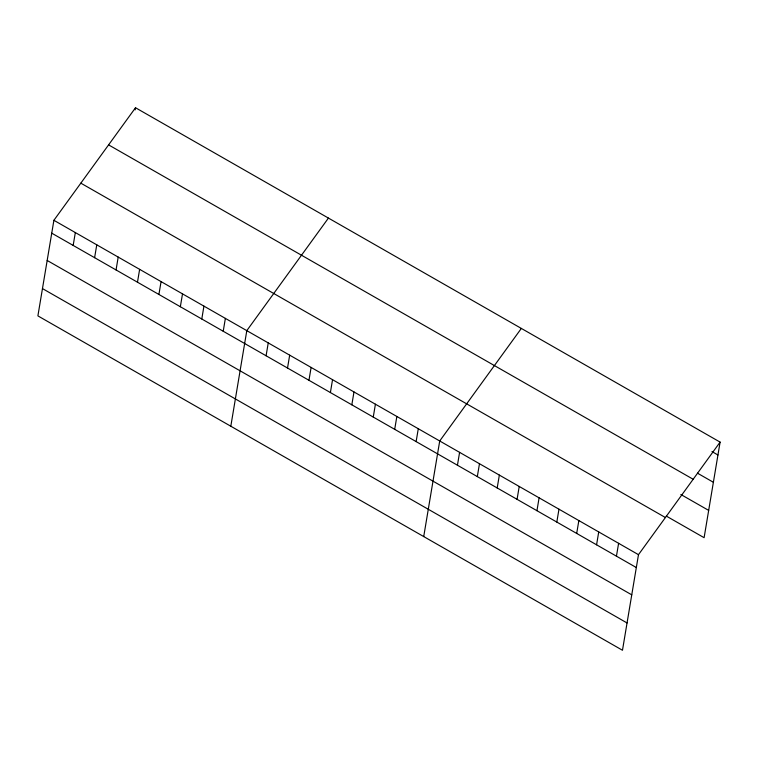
<?xml version="1.0" encoding="UTF-8"?>
<svg xmlns="http://www.w3.org/2000/svg" width="758" height="758" viewBox="0 0 758 758"><rect width="100%" height="100%" fill="white"/><g stroke="black" fill="none" stroke-linecap="round" stroke-linejoin="round"><path stroke-width="1.14" d="M53.894 220.303L37.9 315.887L622.479 650.26L638.482 554.676L720.1 442.113L135.521 107.74L53.894 220.303L638.482 554.676M73.175 245.431L75.326 232.564M94.608 257.692L96.768 244.825M135.161 109.882L135.521 107.74M116.05 269.952L118.201 257.085M137.482 282.213L139.633 269.346M158.915 294.474L161.066 281.606M180.347 306.734L182.507 293.867M201.789 318.995L203.94 306.118M223.222 331.255L225.372 318.379M230.811 426.233L246.805 330.64L328.432 218.086M266.086 355.777L268.247 342.9M287.519 368.037L289.679 355.161M308.961 380.298L311.112 367.422M330.393 392.559L332.544 379.682M351.826 404.819L353.986 391.943M373.258 417.08L375.418 404.204M394.7 429.341L396.851 416.464M416.133 441.601L418.283 428.725M423.722 536.579L439.716 440.985L521.343 328.422M457.444 465.232L459.594 452.355M477.322 476.593L479.473 463.725M497.191 487.962L499.351 475.095M517.07 499.332L519.221 486.465M536.948 510.702L539.099 497.826M556.817 522.072L558.978 509.196M576.696 533.442L578.847 520.566M596.574 544.812L598.725 531.936M616.443 556.173L618.604 543.306M720.1 442.113L704.106 537.697L666.339 516.103M711.98 451.579L717.949 454.99M697.474 473.181L713.382 482.278M108.584 144.882L693.163 479.255M680.845 494.491L708.673 510.399M80.831 183.152L665.41 517.525M51.743 233.17L636.322 567.543M47.176 260.468L631.755 594.84M42.467 288.59L627.046 622.962"/></g></svg>
